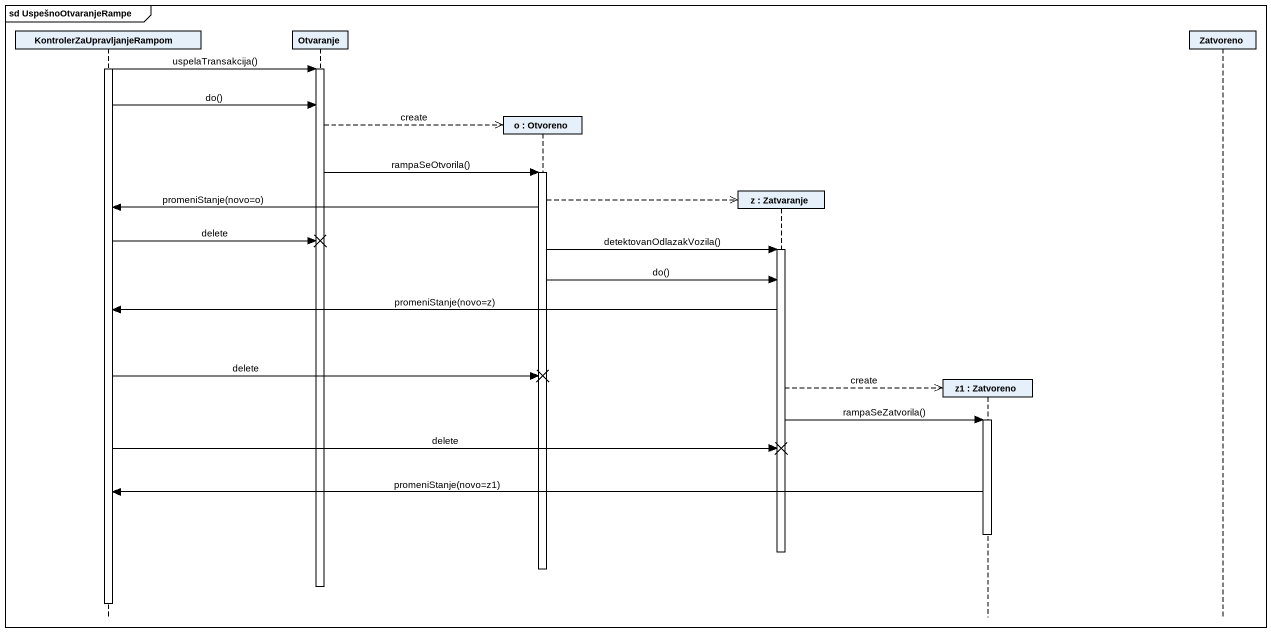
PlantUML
@startuml
mainframe sd UspešnoOtvaranjeRampe
hide footbox
participant KontrolerZaUpravljanjeRampom
participant Otvaranje
participant "o : Otvoreno" as o_
participant "z : Zatvaranje" as z
participant "z1 : Zatvoreno" as z1
participant Zatvoreno

activate KontrolerZaUpravljanjeRampom
KontrolerZaUpravljanjeRampom -> Otvaranje : uspelaTransakcija()
activate Otvaranje
KontrolerZaUpravljanjeRampom -> Otvaranje : do()
Otvaranje -->> o_ ** : create
Otvaranje -> o_ : rampaSeOtvorila()
activate o_
o_ -->> z **
o_ -> KontrolerZaUpravljanjeRampom : promeniStanje(novo=o)
KontrolerZaUpravljanjeRampom -> Otvaranje !! : delete
o_ -> z : detektovanOdlazakVozila()
activate z
o_ -> z : do()
z -> KontrolerZaUpravljanjeRampom : promeniStanje(novo=z)
KontrolerZaUpravljanjeRampom -> o_ !! : delete
z -->> z1 ** : create
z -> z1 : rampaSeZatvorila()
activate z1
KontrolerZaUpravljanjeRampom -> z !! : delete
z1 -> KontrolerZaUpravljanjeRampom : promeniStanje(novo=z1)
deactivate z1
deactivate z
deactivate o_
deactivate Otvaranje
deactivate KontrolerZaUpravljanjeRampom
@enduml
